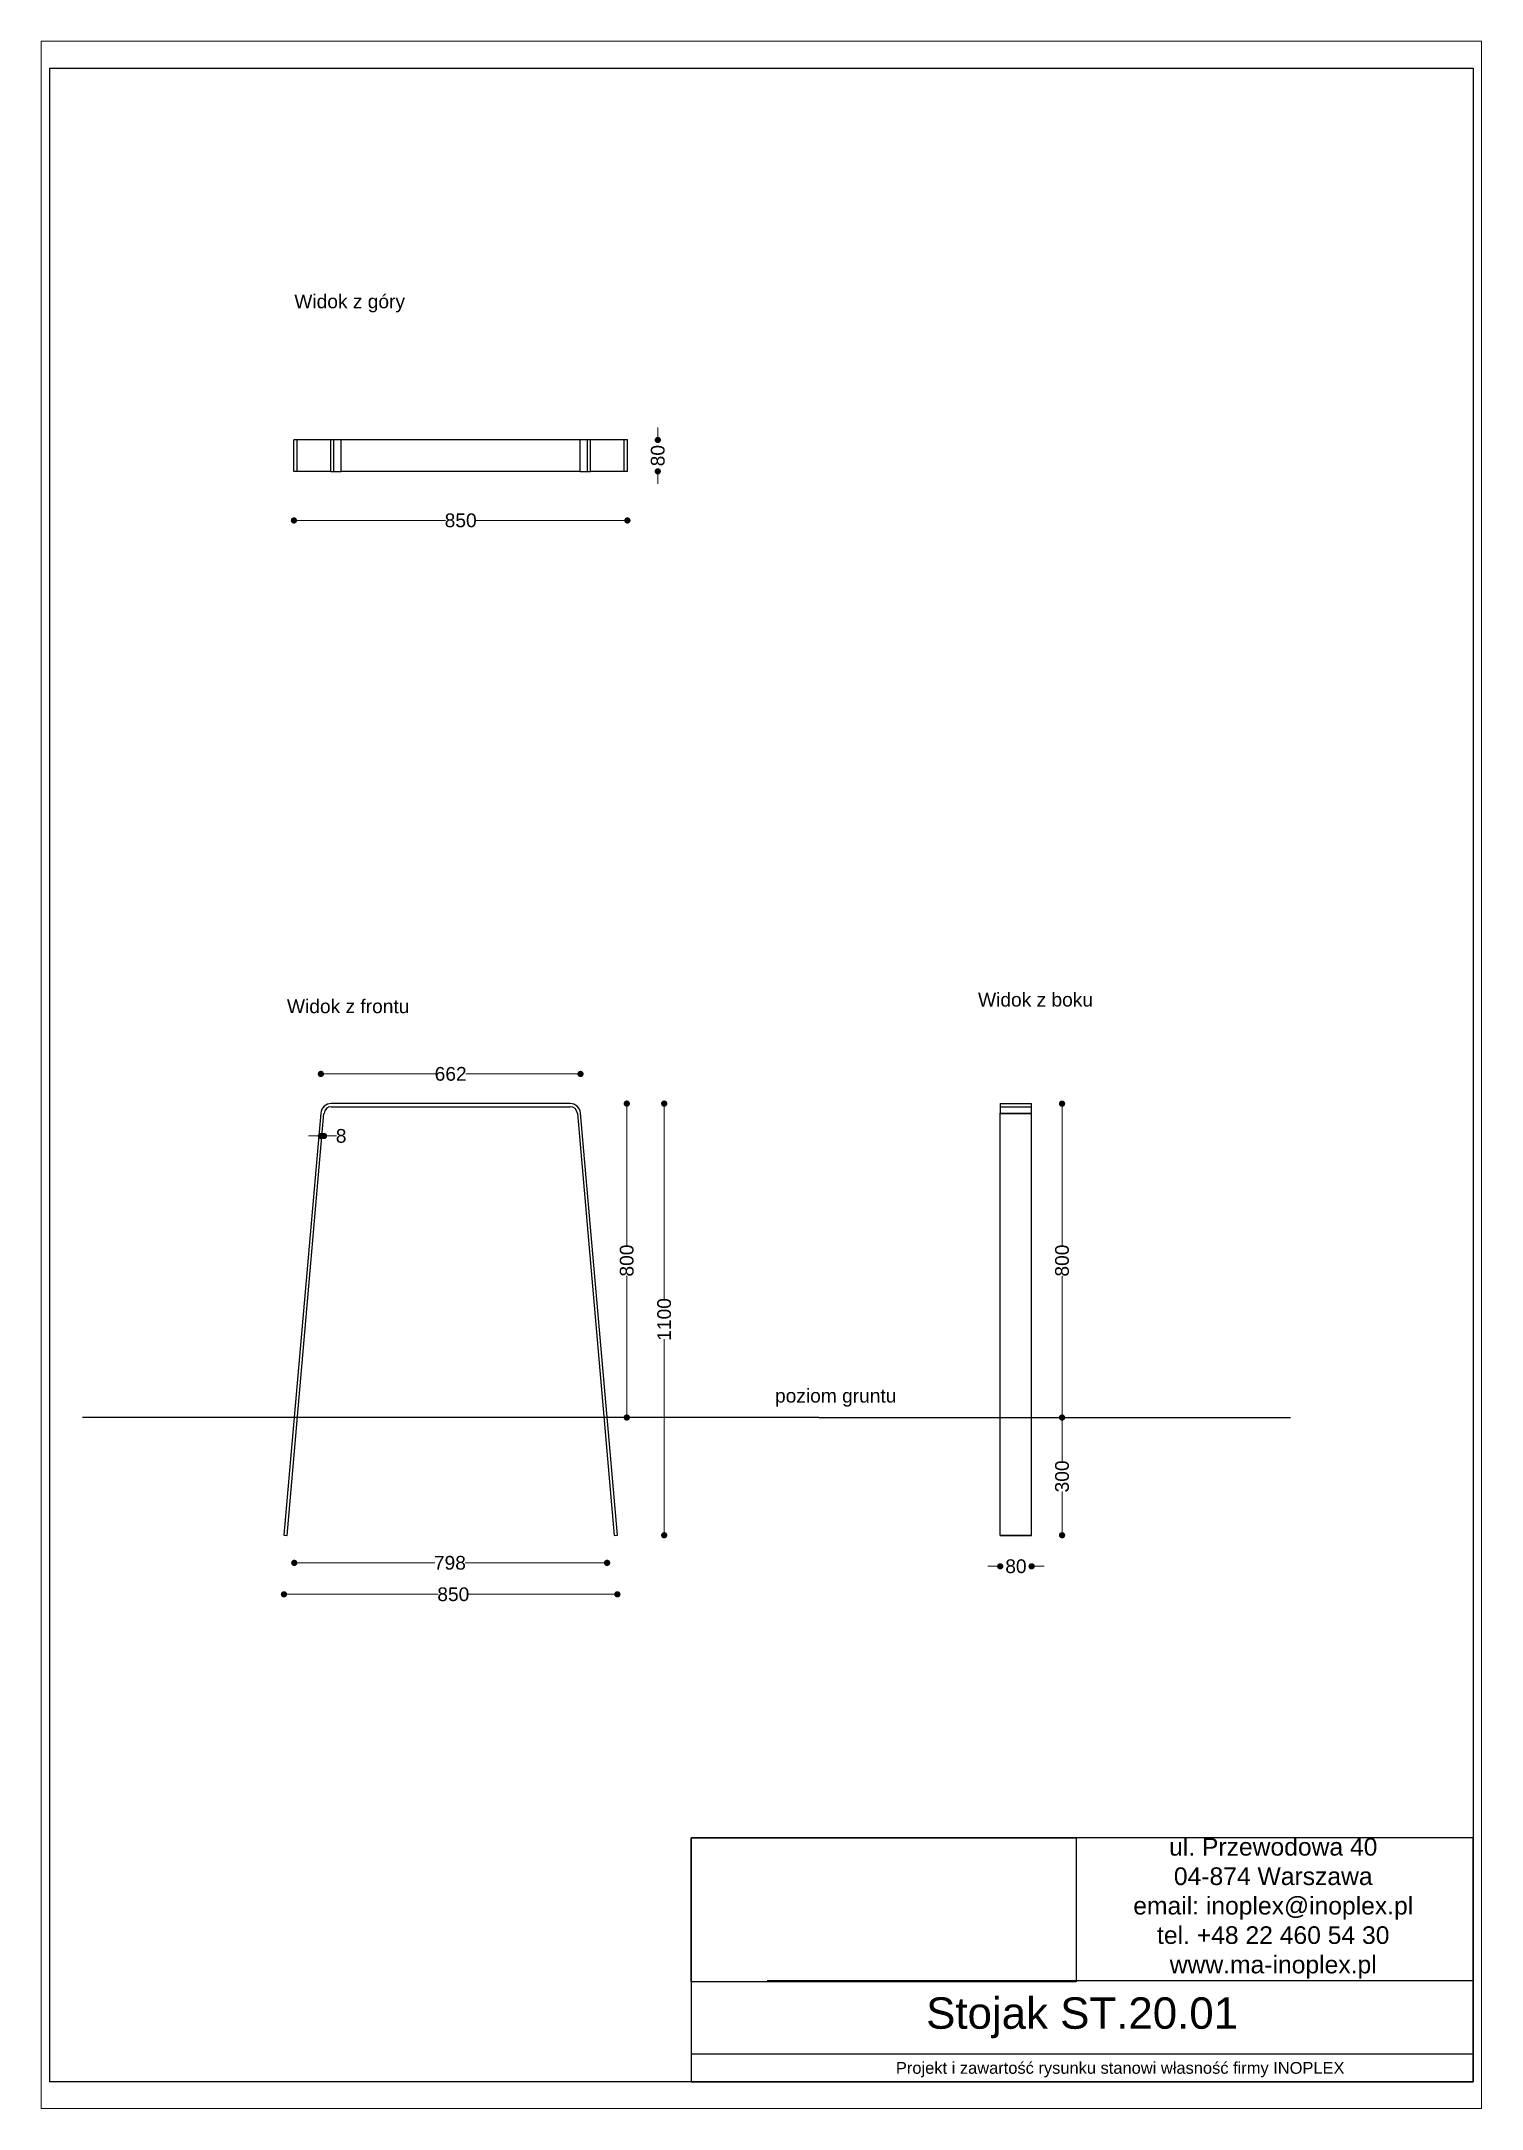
# Paper-space layout 'Układ1' of a CAD drawing. Header units: millimetres. Extents: x 1 to 201, y 2 to 289.
# The model-space entities are those that its viewports show. They can reach past a viewport. Long polylines and large blocks are cut down to what shows.
import ezdxf

# ---------------------------------------------------------------- set-up
doc = ezdxf.new("R2010")
doc.units = ezdxf.units.MM
doc.header["$LTSCALE"] = 3
doc.linetypes.add('ACAD_ISO03W100', pattern=[30, 12, -18])
doc.layers.add('Default', color=7, linetype='Continuous')
doc.layers.add('Hidden_lines', color=7, linetype='Continuous')
doc.styles.get("Standard").update_dxf_attribs({"font": 'arial.ttf'})
doc.dimstyles.new('MATEUSZ', dxfattribs={"dimtxt": 35, "dimasz": 16, "dimexe": 0.18, "dimexo": 0.0625, "dimgap": 0.09, "dimtad": 0, "dimdec": 0, "dimdsep": 46, "dimtxsty": 'Standard', "dimblk": 'DOT', "dimcen": 0.09, "dimse1": 1, "dimse2": 1, "dimadec": 0, "dimazin": 0, "dimtfac": 1, "dimtdec": 0, "dimtofl": 0, "dimtmove": 0, "dimatfit": 3, "dimfxl": 1, "dimtolj": 1, "dimtzin": 0, "dimlwd": 9, "dimlwe": 9, "dimarcsym": 0})
picture_1 = doc.add_image_def('image1.jpg', size_in_pixel=(1896, 709))

# ---------------------------------------------------------------- blocks, each defined once
blk = doc.blocks.new('_Dot')
at = {"color": 0, "linetype": 'ByBlock', "lineweight": -2}
blk.add_line((-0.5, 0), (-1, 0), dxfattribs=at)
at = {"color": 0, "linetype": 'ByBlock', "const_width": 0.5}
blk.add_lwpolyline([(-0.25, 0, 1), (0.25, 0, 1)], format="xyb", close=True, dxfattribs=at)
blk = doc.blocks.new('*D22')
at = {"color": 0, "lineweight": 9, "transparency": 16777216}
for p, q in [((11004.8, 28531.8), (11375.1, 28531.8)), ((11822.8, 28531.8), (11452.5, 28531.8))]:
    blk.add_line(p, q, dxfattribs=at)
at = {"layer": 'Defpoints', "color": 0, "transparency": 16777216}
for p in [(10988.8, 28736.9), (11838.8, 28736.9), (11838.8, 28531.8)]:
    blk.add_point(p, dxfattribs=at)
at = {"color": 0, "lineweight": 9, "transparency": 16777216, "xscale": 16, "yscale": 16, "zscale": 16, "rotation": 180}
blk.add_blockref('_Dot', (10988.8, 28531.8), dxfattribs=at)
at = {"color": 0, "lineweight": 9, "transparency": 16777216, "xscale": 16, "yscale": 16, "zscale": 16}
blk.add_blockref('_Dot', (11838.8, 28531.8), dxfattribs=at)
at = {"color": 0, "transparency": 16777216, "insert": (11413.8, 28531.8), "char_height": 35, "attachment_point": 5}
blk.add_mtext('\\A1;850', dxfattribs=at)
blk = doc.blocks.new('*D23')
at = {"color": 0, "lineweight": 9, "transparency": 16777216}
for p, q in [((11916.3, 28752.9), (11916.3, 28768.9)), ((11916.3, 28640.9), (11916.3, 28624.9))]:
    blk.add_line(p, q, dxfattribs=at)
at = {"layer": 'Defpoints', "color": 0, "transparency": 16777216}
for p in [(11838.8, 28736.9), (11838.8, 28656.9), (11916.3, 28656.9)]:
    blk.add_point(p, dxfattribs=at)
at = {"color": 0, "lineweight": 9, "transparency": 16777216, "xscale": 16, "yscale": 16, "zscale": 16}
for p, rotation in [((11916.3, 28736.9), 270), ((11916.3, 28656.9), 90)]:
    blk.add_blockref('_Dot', p, dxfattribs=dict(at, rotation=rotation))
at = {"color": 0, "transparency": 16777216, "insert": (11916.3, 28696.9), "char_height": 35, "attachment_point": 5, "rotation": 90}
blk.add_mtext('\\A1;80', dxfattribs=at)
blk = doc.blocks.new('*D24')
at = {"color": 0, "lineweight": 9, "transparency": 16777216}
for p, q in [((10979.3, 25795), (11356.3, 25795)), ((11797.3, 25795), (11433.7, 25795))]:
    blk.add_line(p, q, dxfattribs=at)
at = {"layer": 'Defpoints', "color": 0, "transparency": 16777216}
for p in [(10963.3, 25945.6), (11813.3, 25945.6), (11813.3, 25795)]:
    blk.add_point(p, dxfattribs=at)
at = {"color": 0, "lineweight": 9, "transparency": 16777216, "xscale": 16, "yscale": 16, "zscale": 16, "rotation": 180}
blk.add_blockref('_Dot', (10963.3, 25795), dxfattribs=at)
at = {"color": 0, "lineweight": 9, "transparency": 16777216, "xscale": 16, "yscale": 16, "zscale": 16}
blk.add_blockref('_Dot', (11813.3, 25795), dxfattribs=at)
at = {"color": 0, "transparency": 16777216, "insert": (11395, 25795), "char_height": 35, "attachment_point": 5}
blk.add_mtext('\\A1;850', dxfattribs=at)
blk = doc.blocks.new('*D25')
at = {"color": 0, "lineweight": 9, "transparency": 16777216}
for p, q in [((11005.6, 25875.2), (11347.7, 25875.2)), ((11771.1, 25875.2), (11425, 25875.2))]:
    blk.add_line(p, q, dxfattribs=at)
at = {"layer": 'Defpoints', "color": 0, "transparency": 16777216}
for p in [(10989.6, 26245.6), (11787.1, 26245.6), (10989.6, 25875.2)]:
    blk.add_point(p, dxfattribs=at)
at = {"color": 0, "lineweight": 9, "transparency": 16777216, "xscale": 16, "yscale": 16, "zscale": 16, "rotation": 180}
blk.add_blockref('_Dot', (10989.6, 25875.2), dxfattribs=at)
at = {"color": 0, "lineweight": 9, "transparency": 16777216, "xscale": 16, "yscale": 16, "zscale": 16}
blk.add_blockref('_Dot', (11787.1, 25875.2), dxfattribs=at)
at = {"color": 0, "transparency": 16777216, "insert": (11386.3, 25875.2), "char_height": 35, "attachment_point": 5}
blk.add_mtext('\\A1;798', dxfattribs=at)
blk = doc.blocks.new('*D26')
at = {"color": 0, "lineweight": 9, "transparency": 16777216}
for p, q in [((11073.5, 27121.2), (11349.7, 27121.2)), ((11703.2, 27121.2), (11427, 27121.2))]:
    blk.add_line(p, q, dxfattribs=at)
at = {"layer": 'Defpoints', "color": 0, "transparency": 16777216}
for p in [(11719.2, 27121.2), (11057.5, 27021.5), (11719.2, 27021.5)]:
    blk.add_point(p, dxfattribs=at)
at = {"color": 0, "lineweight": 9, "transparency": 16777216, "xscale": 16, "yscale": 16, "zscale": 16, "rotation": 180}
blk.add_blockref('_Dot', (11057.5, 27121.2), dxfattribs=at)
at = {"color": 0, "lineweight": 9, "transparency": 16777216, "xscale": 16, "yscale": 16, "zscale": 16}
blk.add_blockref('_Dot', (11719.2, 27121.2), dxfattribs=at)
at = {"color": 0, "transparency": 16777216, "insert": (11388.3, 27121.2), "char_height": 35, "attachment_point": 5}
blk.add_mtext('\\A1;662', dxfattribs=at)
blk = doc.blocks.new('*D27')
at = {"color": 0, "lineweight": 9, "transparency": 16777216}
for p, q in [((11932.6, 27029.6), (11932.6, 26546.3)), ((11932.6, 25961.6), (11932.6, 26445))]:
    blk.add_line(p, q, dxfattribs=at)
at = {"layer": 'Defpoints', "color": 0, "transparency": 16777216}
for p in [(11692.9, 27045.6), (11932.6, 27045.6), (11813.3, 25945.6)]:
    blk.add_point(p, dxfattribs=at)
at = {"color": 0, "lineweight": 9, "transparency": 16777216, "xscale": 16, "yscale": 16, "zscale": 16}
for p, rotation in [((11932.6, 27045.6), 90), ((11932.6, 25945.6), 270)]:
    blk.add_blockref('_Dot', p, dxfattribs=dict(at, rotation=rotation))
at = {"color": 0, "transparency": 16777216, "insert": (11932.6, 26495.6), "char_height": 35, "attachment_point": 5, "rotation": 90}
blk.add_mtext('\\A1;1100', dxfattribs=at)
blk = doc.blocks.new('*D28')
at = {"color": 0, "lineweight": 9, "transparency": 16777216}
for p, q in [((11837.2, 27029.6), (11837.2, 26684.4)), ((11837.2, 26261.6), (11837.2, 26606.9))]:
    blk.add_line(p, q, dxfattribs=at)
at = {"layer": 'Defpoints', "color": 0, "transparency": 16777216}
for p in [(11692.9, 27045.6), (11837.2, 27045.6), (11787.1, 26245.6)]:
    blk.add_point(p, dxfattribs=at)
at = {"color": 0, "lineweight": 9, "transparency": 16777216, "xscale": 16, "yscale": 16, "zscale": 16}
for p, rotation in [((11837.2, 27045.6), 90), ((11837.2, 26245.6), 270)]:
    blk.add_blockref('_Dot', p, dxfattribs=dict(at, rotation=rotation))
at = {"color": 0, "transparency": 16777216, "insert": (11837.2, 26645.6), "char_height": 35, "attachment_point": 5, "rotation": 90}
blk.add_mtext('\\A1;800', dxfattribs=at)
blk = doc.blocks.new('*D29')
at = {"color": 0, "lineweight": 9, "transparency": 16777216}
for p, q in [((11041.5, 26963.1), (11025.5, 26963.1)), ((11081.4, 26963.1), (11097.4, 26963.1))]:
    blk.add_line(p, q, dxfattribs=at)
at = {"layer": 'Defpoints', "color": 0, "transparency": 16777216}
for p in [(11057.5, 27021.5), (11065.4, 27020.8), (11065.4, 26963.1)]:
    blk.add_point(p, dxfattribs=at)
at = {"color": 0, "lineweight": 9, "transparency": 16777216, "xscale": 16, "yscale": 16, "zscale": 16}
blk.add_blockref('_Dot', (11057.5, 26963.1), dxfattribs=at)
at = {"color": 0, "lineweight": 9, "transparency": 16777216, "xscale": 16, "yscale": 16, "zscale": 16, "rotation": 180}
blk.add_blockref('_Dot', (11065.4, 26963.1), dxfattribs=at)
at = {"color": 0, "transparency": 16777216, "insert": (11109.1, 26963.1), "char_height": 35, "attachment_point": 5}
blk.add_mtext('\\A1;8', dxfattribs=at)
blk = doc.blocks.new('*D30')
at = {"color": 0, "lineweight": 9, "transparency": 16777216}
for p, q in [((12946.8, 27029.5), (12946.8, 26684.2)), ((12946.8, 26261.5), (12946.8, 26606.8))]:
    blk.add_line(p, q, dxfattribs=at)
at = {"layer": 'Defpoints', "color": 0, "transparency": 16777216}
for p in [(12789.2, 27045.5), (12946.8, 27045.5), (12789.2, 26245.5)]:
    blk.add_point(p, dxfattribs=at)
at = {"color": 0, "lineweight": 9, "transparency": 16777216, "xscale": 16, "yscale": 16, "zscale": 16}
for p, rotation in [((12946.8, 27045.5), 90), ((12946.8, 26245.5), 270)]:
    blk.add_blockref('_Dot', p, dxfattribs=dict(at, rotation=rotation))
at = {"color": 0, "transparency": 16777216, "insert": (12946.8, 26645.5), "char_height": 35, "attachment_point": 5, "rotation": 90}
blk.add_mtext('\\A1;800', dxfattribs=at)
blk = doc.blocks.new('*D31')
at = {"color": 0, "lineweight": 9, "transparency": 16777216}
for p, q in [((12946.8, 26229.5), (12946.8, 26134.2)), ((12946.8, 25961.5), (12946.8, 26056.8))]:
    blk.add_line(p, q, dxfattribs=at)
at = {"layer": 'Defpoints', "color": 0, "transparency": 16777216}
for p in [(12869.2, 26245.5), (12946.8, 26245.5), (12869.2, 25945.5)]:
    blk.add_point(p, dxfattribs=at)
at = {"color": 0, "lineweight": 9, "transparency": 16777216, "xscale": 16, "yscale": 16, "zscale": 16}
for p, rotation in [((12946.8, 26245.5), 90), ((12946.8, 25945.5), 270)]:
    blk.add_blockref('_Dot', p, dxfattribs=dict(at, rotation=rotation))
at = {"color": 0, "transparency": 16777216, "insert": (12946.8, 26095.5), "char_height": 35, "attachment_point": 5, "rotation": 90}
blk.add_mtext('\\A1;300', dxfattribs=at)
blk = doc.blocks.new('*D32')
at = {"color": 0, "lineweight": 9, "transparency": 16777216}
for p, q in [((12773.2, 25866.4), (12757.2, 25866.4)), ((12885.2, 25866.4), (12901.2, 25866.4))]:
    blk.add_line(p, q, dxfattribs=at)
at = {"layer": 'Defpoints', "color": 0, "transparency": 16777216}
for p in [(12789.2, 25944.8), (12869.2, 25944.8), (12869.2, 25866.4)]:
    blk.add_point(p, dxfattribs=at)
at = {"color": 0, "lineweight": 9, "transparency": 16777216, "xscale": 16, "yscale": 16, "zscale": 16}
blk.add_blockref('_Dot', (12789.2, 25866.4), dxfattribs=at)
at = {"color": 0, "lineweight": 9, "transparency": 16777216, "xscale": 16, "yscale": 16, "zscale": 16, "rotation": 180}
blk.add_blockref('_Dot', (12869.2, 25866.4), dxfattribs=at)
at = {"color": 0, "transparency": 16777216, "insert": (12829.2, 25866.4), "char_height": 35, "attachment_point": 5}
blk.add_mtext('\\A1;80', dxfattribs=at)

msp = doc.modelspace()

# ---------------------------------------------------------------- linework, layer by layer
for p, q in [((13995, 24809.6), (12194.9, 24809.6)), ((13994.7, 24623), (12001.1, 24623))]:
    msp.add_line(p, q)
for points in [[(10366.2, 24552.5), (10366.2, 29684.6), (13995, 29684.6), (13995, 24552.5)], [(12001.1, 24552.5), (13995, 24552.5), (13995, 25174.2), (12001.1, 25174.2)]]:
    msp.add_lwpolyline(points, close=True)
at = {"layer": 'Default'}
for p, q in [((10988.8, 28656.9), (10988.8, 28736.9)), ((11082.9, 28736.9), (10988.8, 28736.9)), ((11082.9, 28656.9), (11082.9, 28736.9)), ((11109.2, 28656.9), (11109.2, 28736.9)), ((11718.4, 28736.9), (11109.2, 28736.9)), ((11718.4, 28656.9), (11718.4, 28736.9)), ((11838.8, 28736.9), (11744.7, 28736.9)), ((11744.7, 28656.9), (11744.7, 28736.9)), ((11838.8, 28656.9), (11838.8, 28736.9)), ((11082.9, 28656.9), (10988.8, 28656.9)), ((11718.4, 28656.9), (11109.2, 28656.9)), ((11838.8, 28656.9), (11744.7, 28656.9)), ((11692.9, 27045.6), (11083.8, 27045.6)), ((11083.8, 27037.6), (11692.9, 27037.6)), ((12789.2, 27045.5), (12869.2, 27045.5)), ((11057.5, 27021.5), (10963.3, 25945.6)), ((10971.3, 25944.9), (11065.4, 27020.8)), ((11711.2, 27020.8), (11805.4, 25944.9)), ((11813.3, 25945.6), (11719.2, 27021.5)), ((12789.2, 25945.5), (12789.2, 27021.4)), ((12789.2, 27021.4), (12869.2, 27021.4)), ((12869.2, 25945.5), (12869.2, 27021.4)), ((10963.3, 25945.6), (10971.3, 25944.9)), ((11805.4, 25944.9), (11813.3, 25945.6)), ((12789.2, 25944.8), (12789.2, 25945.5)), ((12789.2, 25945.5), (12869.2, 25945.5)), ((12789.2, 25944.8), (12869.2, 25944.8)), ((12869.2, 25944.8), (12869.2, 25945.5))]:
    msp.add_line(p, q, dxfattribs=at)
at = {"layer": 'Default', "linetype": 'ACAD_ISO03W100'}
for p, q in [((10989.6, 26245.6), (10450.1, 26245.6)), ((11779.1, 26245.6), (10997.6, 26245.6)), ((12326.6, 26245.6), (11787.1, 26245.6)), ((12326.6, 26245.6), (12789.2, 26245.5)), ((12869.2, 26245.5), (13529.1, 26245.5))]:
    msp.add_line(p, q, dxfattribs=at)
at = {"layer": 'Default'}
for points in [[(11109.2, 28736.9, 0), (11082.9, 28736.9, 0)], [(11744.7, 28736.9, 0), (11744.4, 28736.9, 0), (11743.1, 28736.9, 0), (11738, 28736.9, 0), (11718.4, 28736.9, 0)], [(11082.9, 28656.9, 0), (11083.2, 28656.9, 0), (11084.4, 28656.9, 0), (11089.6, 28656.9, 0), (11109.2, 28656.9, 0)], [(11718.4, 28656.9, 0), (11744.7, 28656.9, 0)], [(12789.2, 27045.5, 0), (12789.2, 27045.5, 0), (12789.2, 27045.5, 0), (12789.2, 27045.5, 0), (12789.2, 27045.5, 0), (12789.2, 27045.5, 0), (12789.2, 27045.5, 0), (12789.2, 27045.5, 0), (12789.2, 27045.5, 0), (12789.2, 27045.5, 0), (12789.2, 27045.5, 0), (12789.2, 27045.5, 0), (12789.2, 27045.5, 0), (12789.2, 27045.5, 0), (12789.2, 27045.3, 0), (12789.2, 27044.8, 0), (12789.2, 27042.6, 0), (12789.2, 27021.4, 0)], [(12869.2, 27021.4, 0), (12869.2, 27045.5, 0)]]:
    msp.add_polyline3d(points, dxfattribs=at)
for centre, radius, start, end in [((11083.8, 27019.2), 26.4, 90, 175), ((11083.8, 27019.2), 18.4, 90, 175), ((11692.9, 27019.2), 26.4, 5, 90), ((11692.9, 27019.2), 18.4, 5, 90)]:
    msp.add_arc(centre, radius, start, end, dxfattribs=at)
at = {"layer": 'Hidden_lines'}
for p, q in [((10996.8, 28656.9), (10996.8, 28736.9)), ((11090.9, 28656.9), (11090.9, 28736.9)), ((11736.7, 28656.9), (11736.7, 28736.9)), ((11830.8, 28656.9), (11830.8, 28736.9)), ((12789.2, 27037.5), (12869.2, 27037.5)), ((12789.2, 27020.7), (12869.2, 27020.7)), ((10997.6, 26245.6), (10989.6, 26245.6)), ((11787.1, 26245.6), (11779.1, 26245.6))]:
    msp.add_line(p, q, dxfattribs=at)
at = {"layer": 'Hidden_lines', "linetype": 'ACAD_ISO03W100'}
msp.add_line((12789.2, 26245.5), (12869.2, 26245.5), dxfattribs=at)

# ---------------------------------------------------------------- texts
for s, p in [('Widok z góry', (10989.7, 29072.6)), ('Widok z frontu', (10971, 27276.1)), ('Widok z boku', (12732.6, 27293)), ('poziom gruntu', (12215.1, 26283.7))]:
    msp.add_text(s, height=34.962).set_placement(p)
at = {"attachment_point": 5}
for s, width, gutter_width, heights, insert, char_height in [('ul. Przewodowa 40\\P04-874 Warszawa\\Pemail: inoplex@inoplex.pl\\Ptel. +48 22 460 54 30\\Pwww.ma-inoplex.pl', 1019.877, 1, [432.7], (13485.1, 24994.8), 45), ('Stojak ST.20.01', 1993.625, 1, [0], (12997.9, 24715.8), 80), ('Projekt i zawartość rysunku stanowi własność firmy INOPLEX ', 1800.088, 12.5, [70.5], (13095, 24583.6), 30)]:
    msp.add_mtext_dynamic_manual_height_columns(s, width=width, gutter_width=gutter_width, heights=heights, dxfattribs=dict(at, insert=insert, char_height=char_height))

# ---------------------------------------------------------------- dimensions: what is measured, and where the dimension line sits
for base, p1, p2, picture, middle in [((11916.3, 28656.9), (11838.8, 28736.9), (11838.8, 28656.9), '*D23', (11916.3, 28696.9)), ((11932.6, 27045.6), (11813.3, 25945.6), (11692.9, 27045.6), '*D27', (11932.6, 26495.6)), ((11837.2, 27045.6), (11787.1, 26245.6), (11692.9, 27045.6), '*D28', (11837.2, 26645.6)), ((12946.8, 27045.5), (12789.2, 26245.5), (12789.2, 27045.5), '*D30', (12946.8, 26645.5)), ((12946.8, 26245.5), (12869.2, 25945.5), (12869.2, 26245.5), '*D31', (12946.8, 26095.5))]:
    dim = msp.add_linear_dim(base=base, p1=p1, p2=p2, angle=90, dimstyle='MATEUSZ')
    dim.commit()
    dim.dimension.update_dxf_attribs({"geometry": picture, "text_midpoint": middle})
for base, p1, p2, picture, middle in [((11838.8, 28531.8), (10988.8, 28736.9), (11838.8, 28736.9), '*D22', (11413.8, 28531.8)), ((11719.2, 27121.2), (11057.5, 27021.5), (11719.2, 27021.5), '*D26', (11388.3, 27121.2)), ((11065.4, 26963.1), (11057.5, 27021.5), (11065.4, 27020.8), '*D29', (11109.1, 26963.1)), ((12869.2, 25866.4), (12789.2, 25944.8), (12869.2, 25944.8), '*D32', (12829.2, 25866.4))]:
    dim = msp.add_linear_dim(base=base, p1=p1, p2=p2, dimstyle='MATEUSZ')
    dim.commit()
    dim.dimension.update_dxf_attribs({"geometry": picture, "text_midpoint": middle})
for base, p1, p2, picture, middle in [((10989.5806, 25875.1527), (11787.0874, 26245.6326), (10989.5806, 26245.6326), '*D25', (11386.3126, 25875.1527)), ((11813.3, 25795), (10963.3, 25945.6), (11813.3, 25945.6), '*D24', (11395, 25795))]:
    dim = msp.add_linear_dim(base=base, p1=p1, p2=p2, dimstyle='MATEUSZ')
    dim.commit()
    dim.dimension.update_dxf_attribs({"geometry": picture, "text_midpoint": middle, "dimtype": 160})

# ---------------------------------------------------------------- pictures from other files: only their frames are drawn
image = msp.add_image(picture_1, insert=(12001.1, 24807.1), size_in_units=(981.6, 367.1))
image.dxf.flags = 7

psp = doc.layouts.new('Układ1')

# ---------------------------------------------------------------- viewports
at = {"layer": '0', "view_target_point": (12160.93, 27018.39)}
psp.add_viewport(center=(101.23, 145.23), size=(200.2, 287.279), view_center_point=(19.67, 100.18), view_height=5268.513, dxfattribs=at)

doc.saveas('drawing.dxf')
